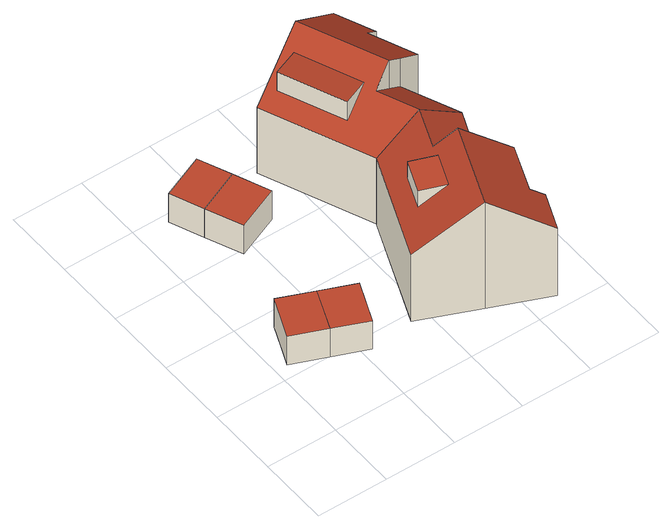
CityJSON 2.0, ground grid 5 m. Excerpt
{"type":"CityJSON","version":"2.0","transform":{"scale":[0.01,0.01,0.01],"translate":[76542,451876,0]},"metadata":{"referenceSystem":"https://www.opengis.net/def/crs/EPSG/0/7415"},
"CityObjects":{
"building1":{"type":"Building","attributes":{"Volume":19.92,"Dakoppervlakte":8.16,"Muuroppervlakte":28.03,"Vloeroppervlakte":8.16,"hoogte_Z_max_in_m_NAP":2.88,"GEB_DOEL":"onbekend","dateOfConstruction":"1980-01-01","measuredHeight":2.44},"geometry":[{"type":"Solid","lod":"2","boundaries":[[[[0,1,2,3,4]],[[5,6,7,8,9]],[[1,0,8,7]],[[2,6,5,3]],[[2,1,7,6]],[[0,4,3,5,9,8]]]],"semantics":{"surfaces":[{"type":"GroundSurface"},{"type":"RoofSurface"},{"type":"WallSurface"}],"values":[[0,1,2,2,2,2]]}}]},
"building2":{"type":"Building","attributes":{"Volume":19.78,"Dakoppervlakte":8.16,"Muuroppervlakte":27.85,"Vloeroppervlakte":8.16,"hoogte_Z_max_in_m_NAP":2.88,"GEB_DOEL":"onbekend","dateOfConstruction":"1980-01-01","measuredHeight":2.43},"geometry":[{"type":"Solid","lod":"2","boundaries":[[[[10,11,12,13]],[[6,14,15,7]],[[10,13,14,6]],[[13,12,15,14]],[[11,7,15,12]],[[11,10,6,7]]]],"semantics":{"surfaces":[{"type":"GroundSurface"},{"type":"RoofSurface"},{"type":"WallSurface"}],"values":[[0,1,2,2,2,2]]}}]},
"building3":{"type":"Building","attributes":{"Volume":19.47,"Dakoppervlakte":8.02,"Muuroppervlakte":27.8,"Vloeroppervlakte":8.02,"hoogte_Z_max_in_m_NAP":2.88,"GEB_DOEL":"onbekend","dateOfConstruction":"1980-01-01","measuredHeight":2.43},"geometry":[{"type":"Solid","lod":"2","boundaries":[[[[16,17,18,19]],[[20,21,22,23]],[[17,23,22,18]],[[23,17,16,20]],[[19,21,20,16]],[[19,18,22,21]]]],"semantics":{"surfaces":[{"type":"GroundSurface"},{"type":"RoofSurface"},{"type":"WallSurface"}],"values":[[0,1,2,2,2,2]]}}]},
"building4":{"type":"Building","attributes":{"Volume":21.47,"Dakoppervlakte":8.81,"Muuroppervlakte":29.09,"Vloeroppervlakte":8.81,"hoogte_Z_max_in_m_NAP":2.88,"GEB_DOEL":"onbekend","dateOfConstruction":"1980-01-01","measuredHeight":2.44},"geometry":[{"type":"Solid","lod":"2","boundaries":[[[[24,25,26,27]],[[22,28,29,23]],[[24,27,28,22]],[[27,26,29,28]],[[25,23,29,26]],[[23,25,24,22]]]],"semantics":{"surfaces":[{"type":"GroundSurface"},{"type":"RoofSurface"},{"type":"WallSurface"}],"values":[[0,1,2,2,2,2]]}}]},
"building5":{"type":"Building","attributes":{"Volume":511.42,"Dakoppervlakte":81.98,"Muuroppervlakte":242.29,"Vloeroppervlakte":70.01,"hoogte_Z_max_in_m_NAP":9.39,"GEB_DOEL":"woonfunctie","dateOfConstruction":"1980-01-01","measuredHeight":9.02},"children":["building5-1"],"geometry":[{"type":"Solid","lod":"2","boundaries":[[[[30,31,32,33,34,35,36,37,38,39]],[[40,41,42,43,44,45],[46,47,48,49]],[[50,51,52,42,41,53]],[[43,54,55,44]],[[50,37,36,51]],[[52,51,36,35]],[[31,45,44,32]],[[40,45,31,30]],[[39,41,40,30]],[[54,34,33,55]],[[32,44,55,33]],[[42,52,35,34,54,43]],[[39,38,53,41]],[[37,50,53,38]],[[56,49,48,57]],[[46,56,57,47]],[[46,49,56]],[[57,48,47]]]],"semantics":{"surfaces":[{"type":"GroundSurface"},{"type":"RoofSurface"},{"type":"WallSurface"}],"values":[[0,1,1,1,2,2,2,2,2,2,2,2,2,2,1,2,2,2]]}}]},
"building5-1":{"type":"BuildingInstallation","attributes":{"relationToConstruction":"outside"},"parents":["building5"],"geometry":[{"type":"MultiSurface","lod":"2","boundaries":[[[56,49,48,57]],[[46,56,57,47]],[[46,49,56]],[[57,48,47]]],"semantics":{"surfaces":[{"type":"RoofSurface"},{"type":"WallSurface"}],"values":[0,1,1,1]}}]},
"building6":{"type":"Building","attributes":{"Volume":514.13,"Dakoppervlakte":76.15,"Muuroppervlakte":241.28,"Vloeroppervlakte":69.91,"hoogte_Z_max_in_m_NAP":9.41,"GEB_DOEL":"woonfunctie","dateOfConstruction":"1980-01-01","measuredHeight":9.01},"children":["building6-1"],"geometry":[{"type":"Solid","lod":"2","boundaries":[[[[58,59,60,61,62,63,64,65,66,67]],[[68,69,70,71,45,44],[72,73,74,75]],[[76,77,70,69,78,79,80]],[[55,81,82,68,44]],[[61,60,80,79]],[[76,59,58,77]],[[77,58,67,66,71,70]],[[71,66,65,45]],[[44,45,65,64]],[[44,64,63,55]],[[63,62,81,55]],[[68,82,69]],[[81,78,69,82]],[[62,61,79,78,81]],[[60,59,76,80]],[[83,84,72,75]],[[83,75,74]],[[83,74,73,84]],[[73,72,84]]]],"semantics":{"surfaces":[{"type":"GroundSurface"},{"type":"RoofSurface"},{"type":"WallSurface"}],"values":[[0,1,1,1,2,2,2,2,2,2,2,2,2,2,2,1,2,2,2]]}}]},
"building6-1":{"type":"BuildingInstallation","attributes":{"relationToConstruction":"outside"},"parents":["building6"],"geometry":[{"type":"MultiSurface","lod":"2","boundaries":[[[83,84,72,75]],[[83,75,74]],[[83,74,73,84]],[[73,72,84]]],"semantics":{"surfaces":[{"type":"RoofSurface"},{"type":"WallSurface"}],"values":[0,1,1,1]}}]}
},
"vertices":[
[206,881,44],[444,782,44],[323,490,44],[84,590,44],[146,739,44],[84,590,288],[323,490,288],[444,782,288],[206,881,288],[146,739,288],
[323,490,45],[444,782,45],[683,682,45],[562,391,45],[562,391,288],[683,682,288],
[519,2064,45],[614,1839,45],[312,1710,45],[217,1936,45],[519,2064,288],[217,1936,288],[312,1710,288],[614,1839,288],
[312,1710,44],[614,1839,44],[719,1591,44],[417,1463,44],[417,1463,288],[719,1591,288],
[885,443,37],[1190,1196,37],[1506,1194,37],[1814,1191,37],[1652,799,37],[1847,720,37],[1718,396,37],[1809,361,37],[1701,95,37],[1296,268,37],[885,443,601],[1296,268,939],[1531,847,939],[1389,905,823],[1506,1194,823],[1190,1196,600],[1102,666,690],[1195,894,690],[1367,825,830],[1274,596,830],[1809,361,608],[1718,396,681],[1847,720,683],[1701,95,608],[1652,799,608],[1814,1191,606],[1102,666,825],[1195,894,825],
[1689,2287,40],[1801,2015,40],[1711,1980,40],[1844,1662,40],[1649,1579,40],[1814,1191,40],[1506,1194,40],[1190,1196,40],[876,1948,40],[1283,2118,40],[1390,1469,822],[1532,1529,941],[1283,2118,939],[876,1948,602],[1369,1555,833],[1191,1480,686],[1004,1924,686],[1183,1999,833],[1801,2015,611],[1689,2287,608],[1649,1579,845],[1844,1662,686],[1711,1980,683],[1649,1579,606],[1532,1529,704],[1004,1924,844],[1191,1480,844]
]}
